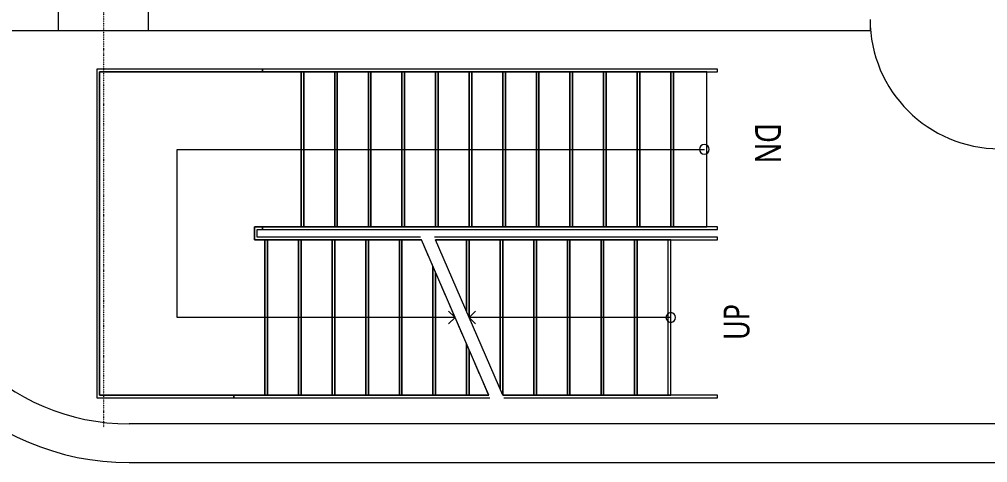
# Model space of a CAD drawing. Extents: x -177831 to -125485, y 4933 to 73531.
# Drawn here: x -173431 to -165940, y 4933 to 8360 of the extents above; entities that cross this region are included whole.
import ezdxf

# ---------------------------------------------------------------- set-up
doc = ezdxf.new("R2010")
doc.units = 0
doc.header["$LTSCALE"] = 15
doc.linetypes.add('CUP- L20$0$JJP_三點線', pattern=[0.9, 0.3, -0.15, 0, -0.15, 0, -0.15, 0, -0.15])
doc.linetypes.add('CUP- L20$0$JJP_虛線(退縮線、投影線、地下室範圍、非屬本工程、圖面分區)', pattern=[0.45, 0.3, -0.15])
for name, color, linetype in [('CUP- L20$0$A-STRS.Newcub', 252, 'Continuous'), ('CUP- L20$0$A-WALL-EX.Newcub', 252, 'Continuous'), ('CUP- L20$0$A-WALL-IN.Newcub', 252, 'Continuous'), ('CUP- L20$0$Door', 252, 'Continuous'), ('CUP- L20$0$S-COL.Newcub', 252, 'Continuous'), ('CUP- L20$0$S-GRID.Newcub', 252, 'Continuous')]:
    doc.layers.add(name, color=color, linetype=linetype)
doc.styles.add('CUP- L20$0$Standard', font='', dxfattribs={"width": 0.8})
doc.styles.get('CUP- L20$0$Standard').set_extended_font_data('Microsoft JhengHei')

# ---------------------------------------------------------------- blocks, each defined once
blk = doc.blocks.new('CUP- L20')
at = {"layer": 'CUP- L20$0$A-STRS.Newcub', "lineweight": 0}
for p, q in [((-171551.5, 7974.6), (-172831.5, 7974.6)), ((-172831.5, 7974.6), (-172831.5, 5434.6)), ((-172811.5, 5454.6), (-172811.5, 7954.6)), ((-172811.5, 7954.6), (-171551.5, 7954.6)), ((-171251.5, 7954.6), (-172811.5, 7954.6)), ((-172811.5, 7954.6), (-172811.5, 5454.6)), ((-171551.5, 7954.6), (-171551.5, 7974.6)), ((-168131.5, 7974.6), (-171551.5, 7974.6)), ((-171551.5, 7974.6), (-171551.5, 7954.6)), ((-171551.5, 7954.6), (-168131.5, 7954.6)), ((-171251.5, 6754.6), (-171251.5, 7954.6)), ((-170991.5, 7954.6), (-171251.5, 7954.6)), ((-171251.5, 7954.6), (-171251.5, 6754.6)), ((-170991.5, 6754.6), (-170991.5, 7954.6)), ((-170731.5, 7954.6), (-170991.5, 7954.6)), ((-170991.5, 7954.6), (-170991.5, 6754.6)), ((-170731.5, 6754.6), (-170731.5, 7954.6)), ((-170471.5, 7954.6), (-170731.5, 7954.6)), ((-170731.5, 7954.6), (-170731.5, 6754.6)), ((-170471.5, 6754.6), (-170471.5, 7954.6)), ((-170211.5, 7954.6), (-170471.5, 7954.6)), ((-170471.5, 7954.6), (-170471.5, 6754.6)), ((-170211.5, 6754.6), (-170211.5, 7954.6)), ((-169951.5, 7954.6), (-170211.5, 7954.6)), ((-170211.5, 7954.6), (-170211.5, 6754.6)), ((-169951.5, 6754.6), (-169951.5, 7954.6)), ((-169691.5, 7954.6), (-169951.5, 7954.6)), ((-169951.5, 7954.6), (-169951.5, 6754.6)), ((-169691.5, 6754.6), (-169691.5, 7954.6)), ((-169431.5, 7954.6), (-169691.5, 7954.6)), ((-169691.5, 7954.6), (-169691.5, 6754.6)), ((-169431.5, 6754.6), (-169431.5, 7954.6)), ((-169171.5, 7954.6), (-169431.5, 7954.6)), ((-169431.5, 7954.6), (-169431.5, 6754.6)), ((-169171.5, 6754.6), (-169171.5, 7954.6)), ((-168911.5, 7954.6), (-169171.5, 7954.6)), ((-169171.5, 7954.6), (-169171.5, 6754.6)), ((-168911.5, 6754.6), (-168911.5, 7954.6)), ((-168651.5, 7954.6), (-168911.5, 7954.6)), ((-168911.5, 7954.6), (-168911.5, 6754.6)), ((-168651.5, 6754.6), (-168651.5, 7954.6)), ((-168391.5, 7954.6), (-168651.5, 7954.6)), ((-168651.5, 7954.6), (-168651.5, 6754.6)), ((-168391.5, 6754.6), (-168391.5, 7954.6)), ((-168391.5, 7954.6), (-168391.5, 6754.6)), ((-168131.5, 7954.6), (-168391.5, 7954.6)), ((-168031.5, 7974.6), (-168131.5, 7974.6)), ((-168131.5, 7954.6), (-168031.5, 7954.6)), ((-168111.5, 7954.6), (-168131.5, 7954.6)), ((-168111.5, 6754.6), (-168111.5, 7954.6)), ((-168031.5, 7954.6), (-168031.5, 7974.6)), ((-172211.5, 6054.6), (-172211.5, 7354.6)), ((-172211.5, 7354.6), (-171251.5, 7354.6)), ((-171251.5, 7354.6), (-168391.5, 7354.6)), ((-168391.5, 7354.6), (-168131.5, 7354.6)), ((-171551.5, 6754.6), (-171611.5, 6754.6)), ((-171611.5, 6754.6), (-171611.5, 6654.6)), ((-171611.5, 6654.6), (-171611.5, 6754.6)), ((-171611.5, 6754.6), (-171251.5, 6754.6)), ((-171551.5, 6734.6), (-171551.5, 6754.6)), ((-168131.5, 6754.6), (-171551.5, 6754.6)), ((-171551.5, 6754.6), (-171551.5, 6734.6)), ((-171251.5, 6754.6), (-170991.5, 6754.6)), ((-170991.5, 6754.6), (-170731.5, 6754.6)), ((-170731.5, 6754.6), (-170471.5, 6754.6)), ((-170471.5, 6754.6), (-170211.5, 6754.6)), ((-170211.5, 6754.6), (-169951.5, 6754.6)), ((-169951.5, 6754.6), (-169691.5, 6754.6)), ((-169691.5, 6754.6), (-169431.5, 6754.6)), ((-169431.5, 6754.6), (-169171.5, 6754.6)), ((-169171.5, 6754.6), (-168911.5, 6754.6)), ((-168911.5, 6754.6), (-168651.5, 6754.6)), ((-168651.5, 6754.6), (-168391.5, 6754.6)), ((-168391.5, 6754.6), (-168131.5, 6754.6)), ((-168031.5, 6754.6), (-168131.5, 6754.6)), ((-168131.5, 6754.6), (-168111.5, 6754.6)), ((-168031.5, 6734.6), (-168031.5, 6754.6)), ((-171591.5, 6674.6), (-171591.5, 6734.6)), ((-171591.5, 6734.6), (-171551.5, 6734.6)), ((-170329.1, 6674.6), (-171591.5, 6674.6)), ((-171551.5, 6734.6), (-168131.5, 6734.6)), ((-168391.5, 6674.6), (-170220.2, 6674.6)), ((-168031.5, 6674.6), (-168391.5, 6674.6)), ((-168131.5, 6734.6), (-168031.5, 6734.6)), ((-168031.5, 6654.6), (-168031.5, 6674.6)), ((-171611.5, 6654.6), (-170320.5, 6654.6)), ((-171511.5, 6654.6), (-171611.5, 6654.6)), ((-171251.5, 6654.6), (-171511.5, 6654.6)), ((-171511.5, 6654.6), (-171511.5, 5454.6)), ((-171511.5, 5454.6), (-171511.5, 6654.6)), ((-170991.5, 6654.6), (-171251.5, 6654.6)), ((-171251.5, 6654.6), (-171251.5, 5454.6)), ((-171251.5, 5454.6), (-171251.5, 6654.6)), ((-170731.5, 6654.6), (-170991.5, 6654.6)), ((-170991.5, 6654.6), (-170991.5, 5454.6)), ((-170991.5, 5454.6), (-170991.5, 6654.6)), ((-170471.5, 6654.6), (-170731.5, 6654.6)), ((-170731.5, 6654.6), (-170731.5, 5454.6)), ((-170731.5, 5454.6), (-170731.5, 6654.6)), ((-170320.5, 6654.6), (-170471.5, 6654.6)), ((-170471.5, 6654.6), (-170471.5, 5454.6)), ((-170471.5, 5454.6), (-170471.5, 6654.6)), ((-169800.5, 5454.6), (-170320.5, 6654.6)), ((-170211.5, 6654.6), (-168391.5, 6654.6)), ((-169951.5, 6654.6), (-170211.5, 6654.6)), ((-169691.5, 5454.6), (-170211.5, 6654.6)), ((-169691.5, 6654.6), (-169951.5, 6654.6)), ((-169951.5, 6654.6), (-169951.5, 6054.6)), ((-169951.5, 6054.6), (-169951.5, 6654.6)), ((-169431.5, 6654.6), (-169691.5, 6654.6)), ((-169691.5, 6654.6), (-169691.5, 5454.6)), ((-169691.5, 5454.6), (-169691.5, 6654.6)), ((-169171.5, 6654.6), (-169431.5, 6654.6)), ((-169431.5, 6654.6), (-169431.5, 5454.6)), ((-169431.5, 5454.6), (-169431.5, 6654.6)), ((-168911.5, 6654.6), (-169171.5, 6654.6)), ((-169171.5, 6654.6), (-169171.5, 5454.6)), ((-169171.5, 5454.6), (-169171.5, 6654.6)), ((-168651.5, 6654.6), (-168911.5, 6654.6)), ((-168911.5, 6654.6), (-168911.5, 5454.6)), ((-168911.5, 5454.6), (-168911.5, 6654.6)), ((-168391.5, 6654.6), (-168651.5, 6654.6)), ((-168651.5, 6654.6), (-168651.5, 5454.6)), ((-168651.5, 5454.6), (-168651.5, 6654.6)), ((-168391.5, 6654.6), (-168031.5, 6654.6)), ((-168391.5, 5454.6), (-168391.5, 6654.6)), ((-170211.5, 6403.1), (-170211.5, 5454.6)), ((-170211.5, 5454.6), (-170211.5, 6403.1)), ((-170060.5, 6054.6), (-170110.5, 6104.6)), ((-169901.5, 6104.6), (-169951.5, 6054.6)), ((-171511.5, 6054.6), (-172211.5, 6054.6)), ((-170060.5, 6054.6), (-171511.5, 6054.6)), ((-170110.5, 6004.6), (-170060.5, 6054.6)), ((-168651.5, 6054.6), (-169951.5, 6054.6)), ((-169951.5, 6054.6), (-169901.5, 6004.6)), ((-168391.5, 6054.6), (-168651.5, 6054.6)), ((-169951.5, 5803.1), (-169951.5, 5454.6)), ((-169951.5, 5454.6), (-169951.5, 5803.1)), ((-172831.5, 5434.6), (-171771.5, 5434.6)), ((-171771.5, 5454.6), (-172811.5, 5454.6)), ((-172811.5, 5454.6), (-171511.5, 5454.6)), ((-169800.5, 5454.6), (-171771.5, 5454.6)), ((-171771.5, 5454.6), (-171771.5, 5434.6)), ((-171771.5, 5434.6), (-171771.5, 5454.6)), ((-171771.5, 5434.6), (-169791.8, 5434.6)), ((-171511.5, 5454.6), (-171251.5, 5454.6)), ((-171251.5, 5454.6), (-170991.5, 5454.6)), ((-170991.5, 5454.6), (-170731.5, 5454.6)), ((-170731.5, 5454.6), (-170471.5, 5454.6)), ((-170471.5, 5454.6), (-170211.5, 5454.6)), ((-170211.5, 5454.6), (-169951.5, 5454.6)), ((-169951.5, 5454.6), (-169800.5, 5454.6)), ((-168391.5, 5454.6), (-169691.5, 5454.6)), ((-169691.5, 5454.6), (-169431.5, 5454.6)), ((-169682.8, 5434.6), (-168391.5, 5434.6)), ((-169431.5, 5454.6), (-169171.5, 5454.6)), ((-169171.5, 5454.6), (-168911.5, 5454.6)), ((-168911.5, 5454.6), (-168651.5, 5454.6)), ((-168651.5, 5454.6), (-168391.5, 5454.6)), ((-168031.5, 5454.6), (-168391.5, 5454.6)), ((-168391.5, 5434.6), (-168031.5, 5434.6)), ((-168031.5, 5434.6), (-168031.5, 5454.6))]:
    blk.add_line(p, q, dxfattribs=at)
at = {"layer": 'CUP- L20$0$A-STRS.Newcub', "linetype": 'CUP- L20$0$JJP_虛線(退縮線、投影線、地下室範圍、非屬本工程、圖面分區)', "lineweight": 0}
for p, q in [((-171551.5, 7974.6), (-172831.5, 7974.6)), ((-172831.5, 7974.6), (-172831.5, 5434.6)), ((-171231.5, 7954.6), (-172811.5, 7954.6)), ((-172811.5, 7954.6), (-172811.5, 5454.6)), ((-172811.5, 5454.6), (-172811.5, 7954.6)), ((-172811.5, 7954.6), (-171551.5, 7954.6)), ((-171231.5, 7954.6), (-172811.5, 7954.6)), ((-172811.5, 7954.6), (-172811.5, 5454.6)), ((-171251.5, 7954.6), (-172811.5, 7954.6)), ((-172811.5, 7954.6), (-172811.5, 5454.6)), ((-171551.5, 7954.6), (-171551.5, 7974.6)), ((-168131.5, 7974.6), (-171551.5, 7974.6)), ((-171551.5, 7974.6), (-171551.5, 7954.6)), ((-171551.5, 7954.6), (-168131.5, 7954.6)), ((-171251.5, 6754.6), (-171251.5, 7954.6)), ((-170991.5, 7954.6), (-171251.5, 7954.6)), ((-171251.5, 7954.6), (-171251.5, 6754.6)), ((-171231.5, 6754.6), (-171231.5, 7954.6)), ((-171231.5, 7954.6), (-171231.5, 6754.6)), ((-170971.5, 7954.6), (-171231.5, 7954.6)), ((-171231.5, 6754.6), (-171231.5, 7954.6)), ((-171231.5, 7954.6), (-171231.5, 6754.6)), ((-170971.5, 7954.6), (-171231.5, 7954.6)), ((-170991.5, 6754.6), (-170991.5, 7954.6)), ((-170731.5, 7954.6), (-170991.5, 7954.6)), ((-170991.5, 7954.6), (-170991.5, 6754.6)), ((-170971.5, 6754.6), (-170971.5, 7954.6)), ((-170971.5, 7954.6), (-170971.5, 6754.6)), ((-170711.5, 7954.6), (-170971.5, 7954.6)), ((-170971.5, 6754.6), (-170971.5, 7954.6)), ((-170971.5, 7954.6), (-170971.5, 6754.6)), ((-170711.5, 7954.6), (-170971.5, 7954.6)), ((-170731.5, 6754.6), (-170731.5, 7954.6)), ((-170471.5, 7954.6), (-170731.5, 7954.6)), ((-170731.5, 7954.6), (-170731.5, 6754.6)), ((-170711.5, 6754.6), (-170711.5, 7954.6)), ((-170711.5, 7954.6), (-170711.5, 6754.6)), ((-170451.5, 7954.6), (-170711.5, 7954.6)), ((-170711.5, 6754.6), (-170711.5, 7954.6)), ((-170711.5, 7954.6), (-170711.5, 6754.6)), ((-170451.5, 7954.6), (-170711.5, 7954.6)), ((-170471.5, 6754.6), (-170471.5, 7954.6)), ((-170211.5, 7954.6), (-170471.5, 7954.6)), ((-170471.5, 7954.6), (-170471.5, 6754.6)), ((-170451.5, 6754.6), (-170451.5, 7954.6)), ((-170451.5, 7954.6), (-170451.5, 6754.6)), ((-170191.5, 7954.6), (-170451.5, 7954.6)), ((-170451.5, 6754.6), (-170451.5, 7954.6)), ((-170451.5, 7954.6), (-170451.5, 6754.6)), ((-170191.5, 7954.6), (-170451.5, 7954.6)), ((-170211.5, 6754.6), (-170211.5, 7954.6)), ((-169951.5, 7954.6), (-170211.5, 7954.6)), ((-170211.5, 7954.6), (-170211.5, 6754.6)), ((-170191.5, 6754.6), (-170191.5, 7954.6)), ((-170191.5, 7954.6), (-170191.5, 6754.6)), ((-169931.5, 7954.6), (-170191.5, 7954.6)), ((-170191.5, 6754.6), (-170191.5, 7954.6)), ((-170191.5, 7954.6), (-170191.5, 6754.6)), ((-169931.5, 7954.6), (-170191.5, 7954.6)), ((-169951.5, 6754.6), (-169951.5, 7954.6)), ((-169691.5, 7954.6), (-169951.5, 7954.6)), ((-169951.5, 7954.6), (-169951.5, 6754.6)), ((-169931.5, 6754.6), (-169931.5, 7954.6)), ((-169931.5, 7954.6), (-169931.5, 6754.6)), ((-169671.5, 7954.6), (-169931.5, 7954.6)), ((-169931.5, 6754.6), (-169931.5, 7954.6)), ((-169931.5, 7954.6), (-169931.5, 6754.6)), ((-169671.5, 7954.6), (-169931.5, 7954.6)), ((-169691.5, 6754.6), (-169691.5, 7954.6)), ((-169431.5, 7954.6), (-169691.5, 7954.6)), ((-169691.5, 7954.6), (-169691.5, 6754.6)), ((-169671.5, 6754.6), (-169671.5, 7954.6)), ((-169671.5, 7954.6), (-169671.5, 6754.6)), ((-169411.5, 7954.6), (-169671.5, 7954.6)), ((-169671.5, 6754.6), (-169671.5, 7954.6)), ((-169671.5, 7954.6), (-169671.5, 6754.6)), ((-169411.5, 7954.6), (-169671.5, 7954.6)), ((-169431.5, 6754.6), (-169431.5, 7954.6)), ((-169171.5, 7954.6), (-169431.5, 7954.6)), ((-169431.5, 7954.6), (-169431.5, 6754.6)), ((-169411.5, 6754.6), (-169411.5, 7954.6)), ((-169411.5, 7954.6), (-169411.5, 6754.6)), ((-169151.5, 7954.6), (-169411.5, 7954.6)), ((-169411.5, 6754.6), (-169411.5, 7954.6)), ((-169411.5, 7954.6), (-169411.5, 6754.6)), ((-169151.5, 7954.6), (-169411.5, 7954.6)), ((-169171.5, 6754.6), (-169171.5, 7954.6)), ((-168911.5, 7954.6), (-169171.5, 7954.6)), ((-169171.5, 7954.6), (-169171.5, 6754.6)), ((-169151.5, 6754.6), (-169151.5, 7954.6)), ((-169151.5, 7954.6), (-169151.5, 6754.6)), ((-168891.5, 7954.6), (-169151.5, 7954.6)), ((-169151.5, 6754.6), (-169151.5, 7954.6)), ((-169151.5, 7954.6), (-169151.5, 6754.6)), ((-168891.5, 7954.6), (-169151.5, 7954.6)), ((-168911.5, 6754.6), (-168911.5, 7954.6)), ((-168651.5, 7954.6), (-168911.5, 7954.6)), ((-168911.5, 7954.6), (-168911.5, 6754.6)), ((-168891.5, 6754.6), (-168891.5, 7954.6)), ((-168891.5, 7954.6), (-168891.5, 6754.6)), ((-168631.5, 7954.6), (-168891.5, 7954.6)), ((-168891.5, 6754.6), (-168891.5, 7954.6)), ((-168891.5, 7954.6), (-168891.5, 6754.6)), ((-168631.5, 7954.6), (-168891.5, 7954.6)), ((-168651.5, 6754.6), (-168651.5, 7954.6)), ((-168391.5, 7954.6), (-168651.5, 7954.6)), ((-168651.5, 7954.6), (-168651.5, 6754.6)), ((-168631.5, 6754.6), (-168631.5, 7954.6)), ((-168631.5, 7954.6), (-168631.5, 6754.6)), ((-168371.5, 7954.6), (-168631.5, 7954.6)), ((-168631.5, 6754.6), (-168631.5, 7954.6)), ((-168631.5, 7954.6), (-168631.5, 6754.6)), ((-168371.5, 7954.6), (-168631.5, 7954.6)), ((-168391.5, 6754.6), (-168391.5, 7954.6)), ((-168391.5, 7954.6), (-168391.5, 6754.6)), ((-168131.5, 7954.6), (-168391.5, 7954.6)), ((-168371.5, 6754.6), (-168371.5, 7954.6)), ((-168371.5, 7954.6), (-168371.5, 6754.6)), ((-168131.5, 7954.6), (-168371.5, 7954.6)), ((-168371.5, 6754.6), (-168371.5, 7954.6)), ((-168371.5, 7954.6), (-168371.5, 6754.6)), ((-168131.5, 7954.6), (-168371.5, 7954.6)), ((-168031.5, 7974.6), (-168131.5, 7974.6)), ((-168111.5, 7954.6), (-168131.5, 7954.6)), ((-168131.5, 7954.6), (-168031.5, 7954.6)), ((-168111.5, 7954.6), (-168131.5, 7954.6)), ((-168111.5, 7954.6), (-168131.5, 7954.6)), ((-168111.5, 6754.6), (-168111.5, 7954.6)), ((-168111.5, 6754.6), (-168111.5, 7954.6)), ((-168111.5, 6754.6), (-168111.5, 7954.6)), ((-168031.5, 7954.6), (-168031.5, 7974.6)), ((-171611.5, 6654.6), (-171611.5, 6754.6)), ((-171611.5, 6754.6), (-171231.5, 6754.6)), ((-171551.5, 6754.6), (-171611.5, 6754.6)), ((-171611.5, 6754.6), (-171611.5, 6654.6)), ((-171611.5, 6654.6), (-171611.5, 6754.6)), ((-171611.5, 6754.6), (-171231.5, 6754.6)), ((-171611.5, 6654.6), (-171611.5, 6754.6)), ((-171611.5, 6754.6), (-171251.5, 6754.6)), ((-171551.5, 6734.6), (-171551.5, 6754.6)), ((-168131.5, 6754.6), (-171551.5, 6754.6)), ((-171551.5, 6754.6), (-171551.5, 6734.6)), ((-171251.5, 6754.6), (-170991.5, 6754.6)), ((-171231.5, 6754.6), (-170971.5, 6754.6)), ((-171231.5, 6754.6), (-170971.5, 6754.6)), ((-170991.5, 6754.6), (-170731.5, 6754.6)), ((-170971.5, 6754.6), (-170711.5, 6754.6)), ((-170971.5, 6754.6), (-170711.5, 6754.6)), ((-170731.5, 6754.6), (-170471.5, 6754.6)), ((-170711.5, 6754.6), (-170451.5, 6754.6)), ((-170711.5, 6754.6), (-170451.5, 6754.6)), ((-170471.5, 6754.6), (-170211.5, 6754.6)), ((-170451.5, 6754.6), (-170191.5, 6754.6)), ((-170451.5, 6754.6), (-170191.5, 6754.6)), ((-170211.5, 6754.6), (-169951.5, 6754.6)), ((-170191.5, 6754.6), (-169931.5, 6754.6)), ((-170191.5, 6754.6), (-169931.5, 6754.6)), ((-169951.5, 6754.6), (-169691.5, 6754.6)), ((-169931.5, 6754.6), (-169671.5, 6754.6)), ((-169931.5, 6754.6), (-169671.5, 6754.6)), ((-169691.5, 6754.6), (-169431.5, 6754.6)), ((-169671.5, 6754.6), (-169411.5, 6754.6)), ((-169671.5, 6754.6), (-169411.5, 6754.6)), ((-169431.5, 6754.6), (-169171.5, 6754.6)), ((-169411.5, 6754.6), (-169151.5, 6754.6)), ((-169411.5, 6754.6), (-169151.5, 6754.6)), ((-169171.5, 6754.6), (-168911.5, 6754.6)), ((-169151.5, 6754.6), (-168891.5, 6754.6)), ((-169151.5, 6754.6), (-168891.5, 6754.6)), ((-168911.5, 6754.6), (-168651.5, 6754.6)), ((-168891.5, 6754.6), (-168631.5, 6754.6)), ((-168891.5, 6754.6), (-168631.5, 6754.6)), ((-168651.5, 6754.6), (-168391.5, 6754.6)), ((-168631.5, 6754.6), (-168371.5, 6754.6)), ((-168631.5, 6754.6), (-168371.5, 6754.6)), ((-168391.5, 6754.6), (-168131.5, 6754.6)), ((-168371.5, 6754.6), (-168131.5, 6754.6)), ((-168371.5, 6754.6), (-168131.5, 6754.6)), ((-168131.5, 6754.6), (-168111.5, 6754.6)), ((-168031.5, 6754.6), (-168131.5, 6754.6)), ((-168131.5, 6754.6), (-168111.5, 6754.6)), ((-168131.5, 6754.6), (-168111.5, 6754.6)), ((-168031.5, 6734.6), (-168031.5, 6754.6)), ((-171591.5, 6674.6), (-171591.5, 6734.6)), ((-171591.5, 6734.6), (-171551.5, 6734.6)), ((-170329.1, 6674.6), (-171591.5, 6674.6)), ((-171551.5, 6734.6), (-168131.5, 6734.6)), ((-168131.5, 6734.6), (-168031.5, 6734.6)), ((-171531.5, 6654.6), (-171611.5, 6654.6)), ((-171611.5, 6654.6), (-170320.5, 6654.6)), ((-171531.5, 6654.6), (-171611.5, 6654.6)), ((-171511.5, 6654.6), (-171611.5, 6654.6)), ((-171511.5, 6654.6), (-171531.5, 6654.6)), ((-171531.5, 6654.6), (-171531.5, 5454.6)), ((-171531.5, 5454.6), (-171531.5, 6654.6)), ((-171511.5, 6654.6), (-171531.5, 6654.6)), ((-171531.5, 6654.6), (-171531.5, 5454.6)), ((-171531.5, 5454.6), (-171531.5, 6654.6)), ((-171271.5, 6654.6), (-171511.5, 6654.6)), ((-171271.5, 6654.6), (-171511.5, 6654.6)), ((-171251.5, 6654.6), (-171511.5, 6654.6)), ((-171511.5, 6654.6), (-171511.5, 5454.6)), ((-171511.5, 5454.6), (-171511.5, 6654.6)), ((-171011.5, 6654.6), (-171271.5, 6654.6)), ((-171271.5, 6654.6), (-171271.5, 5454.6)), ((-171271.5, 5454.6), (-171271.5, 6654.6)), ((-171011.5, 6654.6), (-171271.5, 6654.6)), ((-171271.5, 6654.6), (-171271.5, 5454.6)), ((-171271.5, 5454.6), (-171271.5, 6654.6)), ((-170991.5, 6654.6), (-171251.5, 6654.6)), ((-171251.5, 6654.6), (-171251.5, 5454.6)), ((-171251.5, 5454.6), (-171251.5, 6654.6)), ((-170751.5, 6654.6), (-171011.5, 6654.6)), ((-171011.5, 6654.6), (-171011.5, 5454.6)), ((-171011.5, 5454.6), (-171011.5, 6654.6)), ((-170751.5, 6654.6), (-171011.5, 6654.6)), ((-171011.5, 6654.6), (-171011.5, 5454.6)), ((-171011.5, 5454.6), (-171011.5, 6654.6)), ((-170731.5, 6654.6), (-170991.5, 6654.6)), ((-170991.5, 6654.6), (-170991.5, 5454.6)), ((-170991.5, 5454.6), (-170991.5, 6654.6)), ((-170491.5, 6654.6), (-170751.5, 6654.6)), ((-170751.5, 6654.6), (-170751.5, 5454.6)), ((-170751.5, 5454.6), (-170751.5, 6654.6)), ((-170491.5, 6654.6), (-170751.5, 6654.6)), ((-170751.5, 6654.6), (-170751.5, 5454.6)), ((-170751.5, 5454.6), (-170751.5, 6654.6)), ((-170471.5, 6654.6), (-170731.5, 6654.6)), ((-170731.5, 6654.6), (-170731.5, 5454.6)), ((-170731.5, 5454.6), (-170731.5, 6654.6)), ((-170320.5, 6654.6), (-170491.5, 6654.6)), ((-170491.5, 6654.6), (-170491.5, 5454.6)), ((-170491.5, 5454.6), (-170491.5, 6654.6)), ((-170320.5, 6654.6), (-170491.5, 6654.6)), ((-170491.5, 6654.6), (-170491.5, 5454.6)), ((-170491.5, 5454.6), (-170491.5, 6654.6)), ((-170320.5, 6654.6), (-170471.5, 6654.6)), ((-170471.5, 6654.6), (-170471.5, 5454.6)), ((-170471.5, 5454.6), (-170471.5, 6654.6)), ((-169800.5, 5454.6), (-170320.5, 6654.6)), ((-169971.5, 6654.6), (-170211.5, 6654.6)), ((-169711.5, 6654.6), (-169971.5, 6654.6)), ((-169971.5, 6654.6), (-169971.5, 6100.7)), ((-169971.5, 6100.7), (-169971.5, 6654.6)), ((-169451.5, 6654.6), (-169711.5, 6654.6)), ((-169711.5, 6654.6), (-169711.5, 5500.7)), ((-169711.5, 5500.7), (-169711.5, 6654.6)), ((-169191.5, 6654.6), (-169451.5, 6654.6)), ((-169451.5, 6654.6), (-169451.5, 5454.6)), ((-169451.5, 5454.6), (-169451.5, 6654.6)), ((-168931.5, 6654.6), (-169191.5, 6654.6)), ((-169191.5, 6654.6), (-169191.5, 5454.6)), ((-169191.5, 5454.6), (-169191.5, 6654.6)), ((-168671.5, 6654.6), (-168931.5, 6654.6)), ((-168931.5, 6654.6), (-168931.5, 5454.6)), ((-168931.5, 5454.6), (-168931.5, 6654.6)), ((-168411.5, 6654.6), (-168671.5, 6654.6)), ((-168671.5, 6654.6), (-168671.5, 5454.6)), ((-168671.5, 5454.6), (-168671.5, 6654.6)), ((-168411.5, 5454.6), (-168411.5, 6654.6)), ((-170231.5, 6449.2), (-170231.5, 5454.6)), ((-170231.5, 5454.6), (-170231.5, 6449.2)), ((-170231.5, 6449.2), (-170231.5, 5454.6)), ((-170231.5, 5454.6), (-170231.5, 6449.2)), ((-170211.5, 6403.1), (-170211.5, 5454.6)), ((-170211.5, 5454.6), (-170211.5, 6403.1)), ((-169971.5, 5849.2), (-169971.5, 5454.6)), ((-169971.5, 5454.6), (-169971.5, 5849.2)), ((-169971.5, 5849.2), (-169971.5, 5454.6)), ((-169971.5, 5454.6), (-169971.5, 5849.2)), ((-169951.5, 5803.1), (-169951.5, 5454.6)), ((-169951.5, 5454.6), (-169951.5, 5803.1)), ((-172831.5, 5434.6), (-171771.5, 5434.6)), ((-172811.5, 5454.6), (-171531.5, 5454.6)), ((-171771.5, 5454.6), (-172811.5, 5454.6)), ((-172811.5, 5454.6), (-171531.5, 5454.6)), ((-172811.5, 5454.6), (-171511.5, 5454.6)), ((-169800.5, 5454.6), (-171771.5, 5454.6)), ((-171771.5, 5454.6), (-171771.5, 5434.6)), ((-171771.5, 5434.6), (-171771.5, 5454.6)), ((-171771.5, 5434.6), (-169791.8, 5434.6)), ((-171531.5, 5454.6), (-171511.5, 5454.6)), ((-171531.5, 5454.6), (-171511.5, 5454.6)), ((-171511.5, 5454.6), (-171271.5, 5454.6)), ((-171511.5, 5454.6), (-171271.5, 5454.6)), ((-171511.5, 5454.6), (-171251.5, 5454.6)), ((-171271.5, 5454.6), (-171011.5, 5454.6)), ((-171271.5, 5454.6), (-171011.5, 5454.6)), ((-171251.5, 5454.6), (-170991.5, 5454.6)), ((-171011.5, 5454.6), (-170751.5, 5454.6)), ((-171011.5, 5454.6), (-170751.5, 5454.6)), ((-170991.5, 5454.6), (-170731.5, 5454.6)), ((-170751.5, 5454.6), (-170491.5, 5454.6)), ((-170751.5, 5454.6), (-170491.5, 5454.6)), ((-170731.5, 5454.6), (-170471.5, 5454.6)), ((-170491.5, 5454.6), (-170231.5, 5454.6)), ((-170491.5, 5454.6), (-170231.5, 5454.6)), ((-170471.5, 5454.6), (-170211.5, 5454.6)), ((-170231.5, 5454.6), (-169971.5, 5454.6)), ((-170231.5, 5454.6), (-169971.5, 5454.6)), ((-170211.5, 5454.6), (-169951.5, 5454.6)), ((-169971.5, 5454.6), (-169800.5, 5454.6)), ((-169971.5, 5454.6), (-169800.5, 5454.6)), ((-169951.5, 5454.6), (-169800.5, 5454.6)), ((-169691.5, 5454.6), (-169451.5, 5454.6)), ((-169451.5, 5454.6), (-169191.5, 5454.6)), ((-169191.5, 5454.6), (-168931.5, 5454.6)), ((-168931.5, 5454.6), (-168671.5, 5454.6)), ((-168671.5, 5454.6), (-168411.5, 5454.6))]:
    blk.add_line(p, q, dxfattribs=at)
at = {"layer": 'CUP- L20$0$A-STRS.Newcub', "lineweight": 0, "flags": 128}
for points in [[(-168131.5, 7392.1, 1), (-168131.5, 7317.1, 1)], [(-168391.5, 6092.1, 1), (-168391.5, 6017.1, 1)]]:
    blk.add_lwpolyline(points, format="xyb", close=True, dxfattribs=at)
at = {"layer": 'CUP- L20$0$A-WALL-EX.Newcub', "lineweight": 0, "flags": 128}
for points in [[(-163531.5, 5232.7), (-172581.4, 5232.7)], [(-172581.4, 4932.7), (-163531.5, 4932.7)]]:
    blk.add_lwpolyline(points, dxfattribs=at)
at = {"layer": 'CUP- L20$0$A-WALL-EX.Newcub', "lineweight": 0}
for radius in [2000, 1700]:
    blk.add_arc((-172581.4, 6932.7), radius, 180.00083, 270, dxfattribs=at)
at = {"layer": 'CUP- L20$0$A-WALL-IN.Newcub', "lineweight": 0}
blk.add_line((-166849.2, 8359.7), (-166849.2, 8274.7), dxfattribs=at)
at = {"layer": 'CUP- L20$0$A-WALL-IN.Newcub', "lineweight": 0, "flags": 128}
blk.add_lwpolyline([(-174281.4, 8274.6), (-166849.2, 8274.7)], dxfattribs=at)
at = {"layer": 'CUP- L20$0$Door', "lineweight": 0}
blk.add_line((-166849.2, 8359.7), (-166849.2, 8274.7), dxfattribs=at)
blk.add_arc((-165849.2, 8359.7), 1000, 180.00083, 270.00083, dxfattribs=at)
at = {"layer": 'CUP- L20$0$S-COL.Newcub', "lineweight": 0, "flags": 128}
blk.add_lwpolyline([(-173131.5, 8274.6), (-172431.5, 8274.6), (-172431.5, 8974.6), (-173131.5, 8974.6)], close=True, dxfattribs=at)
at = {"layer": 'CUP- L20$0$S-GRID.Newcub', "linetype": 'CUP- L20$0$JJP_三點線', "lineweight": 0}
for p, q in [((-172781.5, 71520.6), (-172781.5, 5215.6)), ((-172781.5, 5215.6), (-172781.5, 5205.6))]:
    blk.add_line(p, q, dxfattribs=at)
at = {"layer": 'CUP- L20$0$A-STRS.Newcub', "lineweight": 0, "char_height": 200, "attachment_point": 4, "style": 'CUP- L20$0$Standard'}
for s, insert, rotation in [('\\A1;DN', (-167639.6, 7557), 270), ('\\A1;UP', (-167881.7, 5880.7), 90)]:
    blk.add_mtext(s, dxfattribs=dict(at, insert=insert, rotation=rotation))

msp = doc.modelspace()

# ---------------------------------------------------------------- block references
msp.add_blockref('CUP- L20', (0, 0))

doc.saveas('drawing.dxf')
